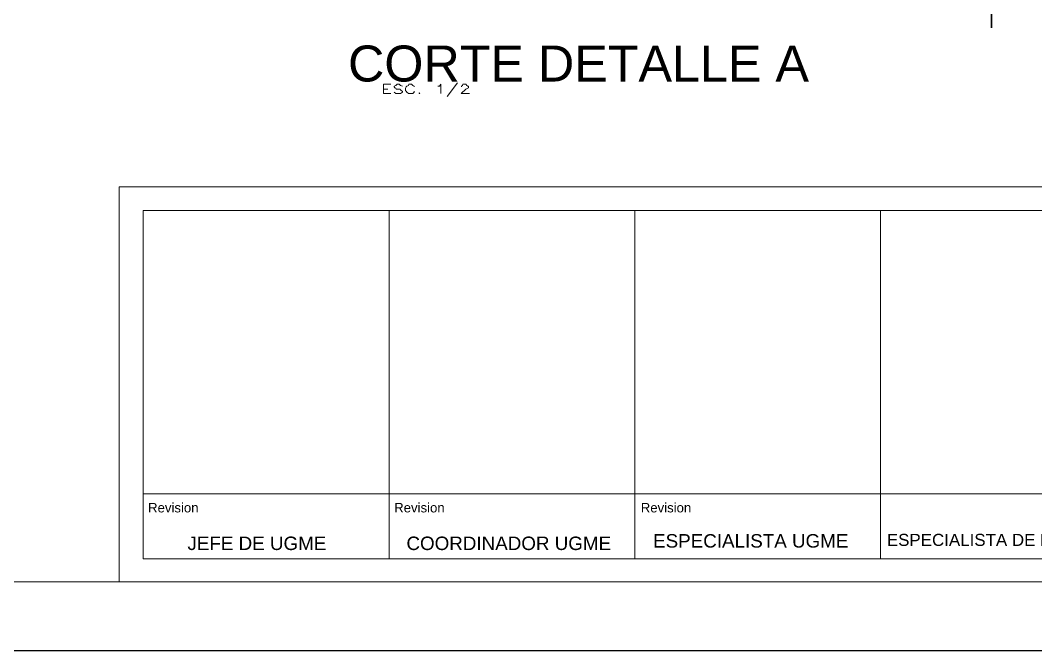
# Model space of a CAD drawing. Header units: inches. Extents: x 0.09 to 5.48, y 0.22 to 3.71.
# Drawn here: x 2.97 to 4.131, y 0.225 to 0.945 of the extents above; entities that cross this region are included whole.
import ezdxf

# ---------------------------------------------------------------- set-up
doc = ezdxf.new("R2010")
doc.units = ezdxf.units.IN
doc.header["$MEASUREMENT"] = 0
for name, color, linetype in [('PDF_PDF3_PDF4_PDF10_0', 7, 'Continuous'), ('PDF_PDF3_PDF4_PDF10_COTAS', 7, 'Continuous'), ('PDF_PDF3_PDF4_PDF10_PIEZAS', 7, 'Continuous'), ('PDF_PDF3_PDF4_PDF10_TEXTO', 7, 'Continuous'), ('PDF_Texto', 7, 'Continuous')]:
    doc.layers.add(name, color=color, linetype=linetype)
doc.layers.add('PDF_PDF3_PDF4_PDF10_LINEAS COMPLEMENTARIAS', color=7, linetype='Continuous', true_color=0x7f7f7f)
doc.styles.add('PDF Arial', font='arial.ttf')

msp = doc.modelspace()

# ---------------------------------------------------------------- linework, layer by layer
at = {"layer": 'PDF_PDF3_PDF4_PDF10_0', "lineweight": 30}
msp.add_lwpolyline([(4.0804, 0.9367), (4.0804, 1.504), (4.036, 1.5118)], dxfattribs=at)
at = {"layer": 'PDF_PDF3_PDF4_PDF10_COTAS', "lineweight": 5}
for points in [[(0.1672, 3.633), (5.4018, 3.633), (5.4018, 0.3033), (0.1672, 0.3033)], [(3.083, 0.7548), (5.4018, 0.7548), (5.4018, 0.3033), (3.083, 0.3033)], [(3.083, 0.7548), (5.4018, 0.7548), (5.4018, 0.3033), (3.083, 0.3033)]]:
    msp.add_lwpolyline(points, close=True, dxfattribs=at)
at = {"layer": 'PDF_PDF3_PDF4_PDF10_LINEAS COMPLEMENTARIAS', "lineweight": 5}
for points in [[(3.3919, 0.3297), (3.1105, 0.3297), (4.2343, 0.3297), (4.2343, 0.7278), (3.1105, 0.7278), (3.1105, 0.3297), (3.1105, 0.5959)], [(3.6727, 0.3297), (3.3919, 0.3297), (3.3919, 0.7278)], [(3.9535, 0.3297), (3.6727, 0.3297), (3.6727, 0.7278)], [(4.2343, 0.3297), (3.9535, 0.3297), (3.9535, 0.7278)], [(3.1105, 0.4038), (3.3919, 0.4038), (3.6727, 0.4038), (3.9535, 0.4038), (4.2343, 0.4038)]]:
    msp.add_lwpolyline(points, dxfattribs=at)
at = {"layer": 'PDF_PDF3_PDF4_PDF10_PIEZAS', "lineweight": 25}
msp.add_lwpolyline([(5.4805, 3.7127), (5.4805, 0.2246), (0.0885, 0.2246), (0.0885, 3.7127)], close=True, dxfattribs=at)
at = {"layer": 'PDF_PDF3_PDF4_PDF10_TEXTO', "lineweight": 18}
for points in [[(3.3936, 0.8615), (3.3851, 0.8615), (3.3851, 0.8722), (3.3936, 0.8722)], [(3.407, 0.8699), (3.4048, 0.871), (3.4031, 0.8722), (3.4009, 0.8722), (3.3992, 0.871), (3.3975, 0.8699), (3.3975, 0.8694), (3.3981, 0.8682), (3.3992, 0.8677), (3.3997, 0.8665), (3.4042, 0.8665), (3.4048, 0.866), (3.4059, 0.8649), (3.407, 0.8643), (3.407, 0.8632), (3.4048, 0.8615), (3.4031, 0.8615), (3.4009, 0.8615), (3.3992, 0.8615), (3.3975, 0.8632)], [(3.4205, 0.8694), (3.4205, 0.8699), (3.4188, 0.871), (3.4171, 0.8722), (3.4143, 0.8722), (3.4138, 0.871), (3.4121, 0.8699), (3.411, 0.8694), (3.4104, 0.8677), (3.4104, 0.8649), (3.411, 0.8643), (3.4121, 0.8632), (3.4138, 0.8615), (3.4143, 0.8615), (3.4171, 0.8615), (3.4188, 0.8615), (3.4205, 0.8632), (3.4205, 0.8643)], [(3.4475, 0.8699), (3.4492, 0.8699), (3.4508, 0.8722), (3.4508, 0.8615)], [(3.4699, 0.8738), (3.4581, 0.8581)], [(3.4744, 0.8694), (3.4744, 0.8699), (3.4756, 0.871), (3.4761, 0.8722), (3.4795, 0.8722), (3.4806, 0.871), (3.4817, 0.8699), (3.4823, 0.8699), (3.4823, 0.8682), (3.4817, 0.8677), (3.4795, 0.8665), (3.4739, 0.8615), (3.4834, 0.8615)], [(3.3851, 0.8665), (3.3902, 0.8665)]]:
    msp.add_lwpolyline(points, dxfattribs=at)
msp.add_lwpolyline([(3.4261, 0.8626), (3.4261, 0.8615), (3.4267, 0.8615)], close=True, dxfattribs=at)

# ---------------------------------------------------------------- texts
at = {"layer": 'PDF_Texto', "attachment_point": 7, "style": 'PDF Arial'}
for s, insert, char_height in [('CORTE DETALLE A', (3.3447, 0.8748), 0.041148), ('Revision', (3.1161, 0.3826), 0.01077), ('Revision', (3.3975, 0.3826), 0.01077), ('Revision', (3.6794, 0.3826), 0.01077), ('ESPECIALISTA DE DISEÑO', (3.9608, 0.3442), 0.013845), ('JEFE DE UGME', (3.1611, 0.3395), 0.015383), ('COORDINADOR UGME', (3.4115, 0.3395), 0.015383), ('ESPECIALISTA UGME', (3.6935, 0.3423), 0.015383)]:
    msp.add_mtext(s, dxfattribs=dict(at, insert=insert, char_height=char_height))

doc.saveas('drawing.dxf')
